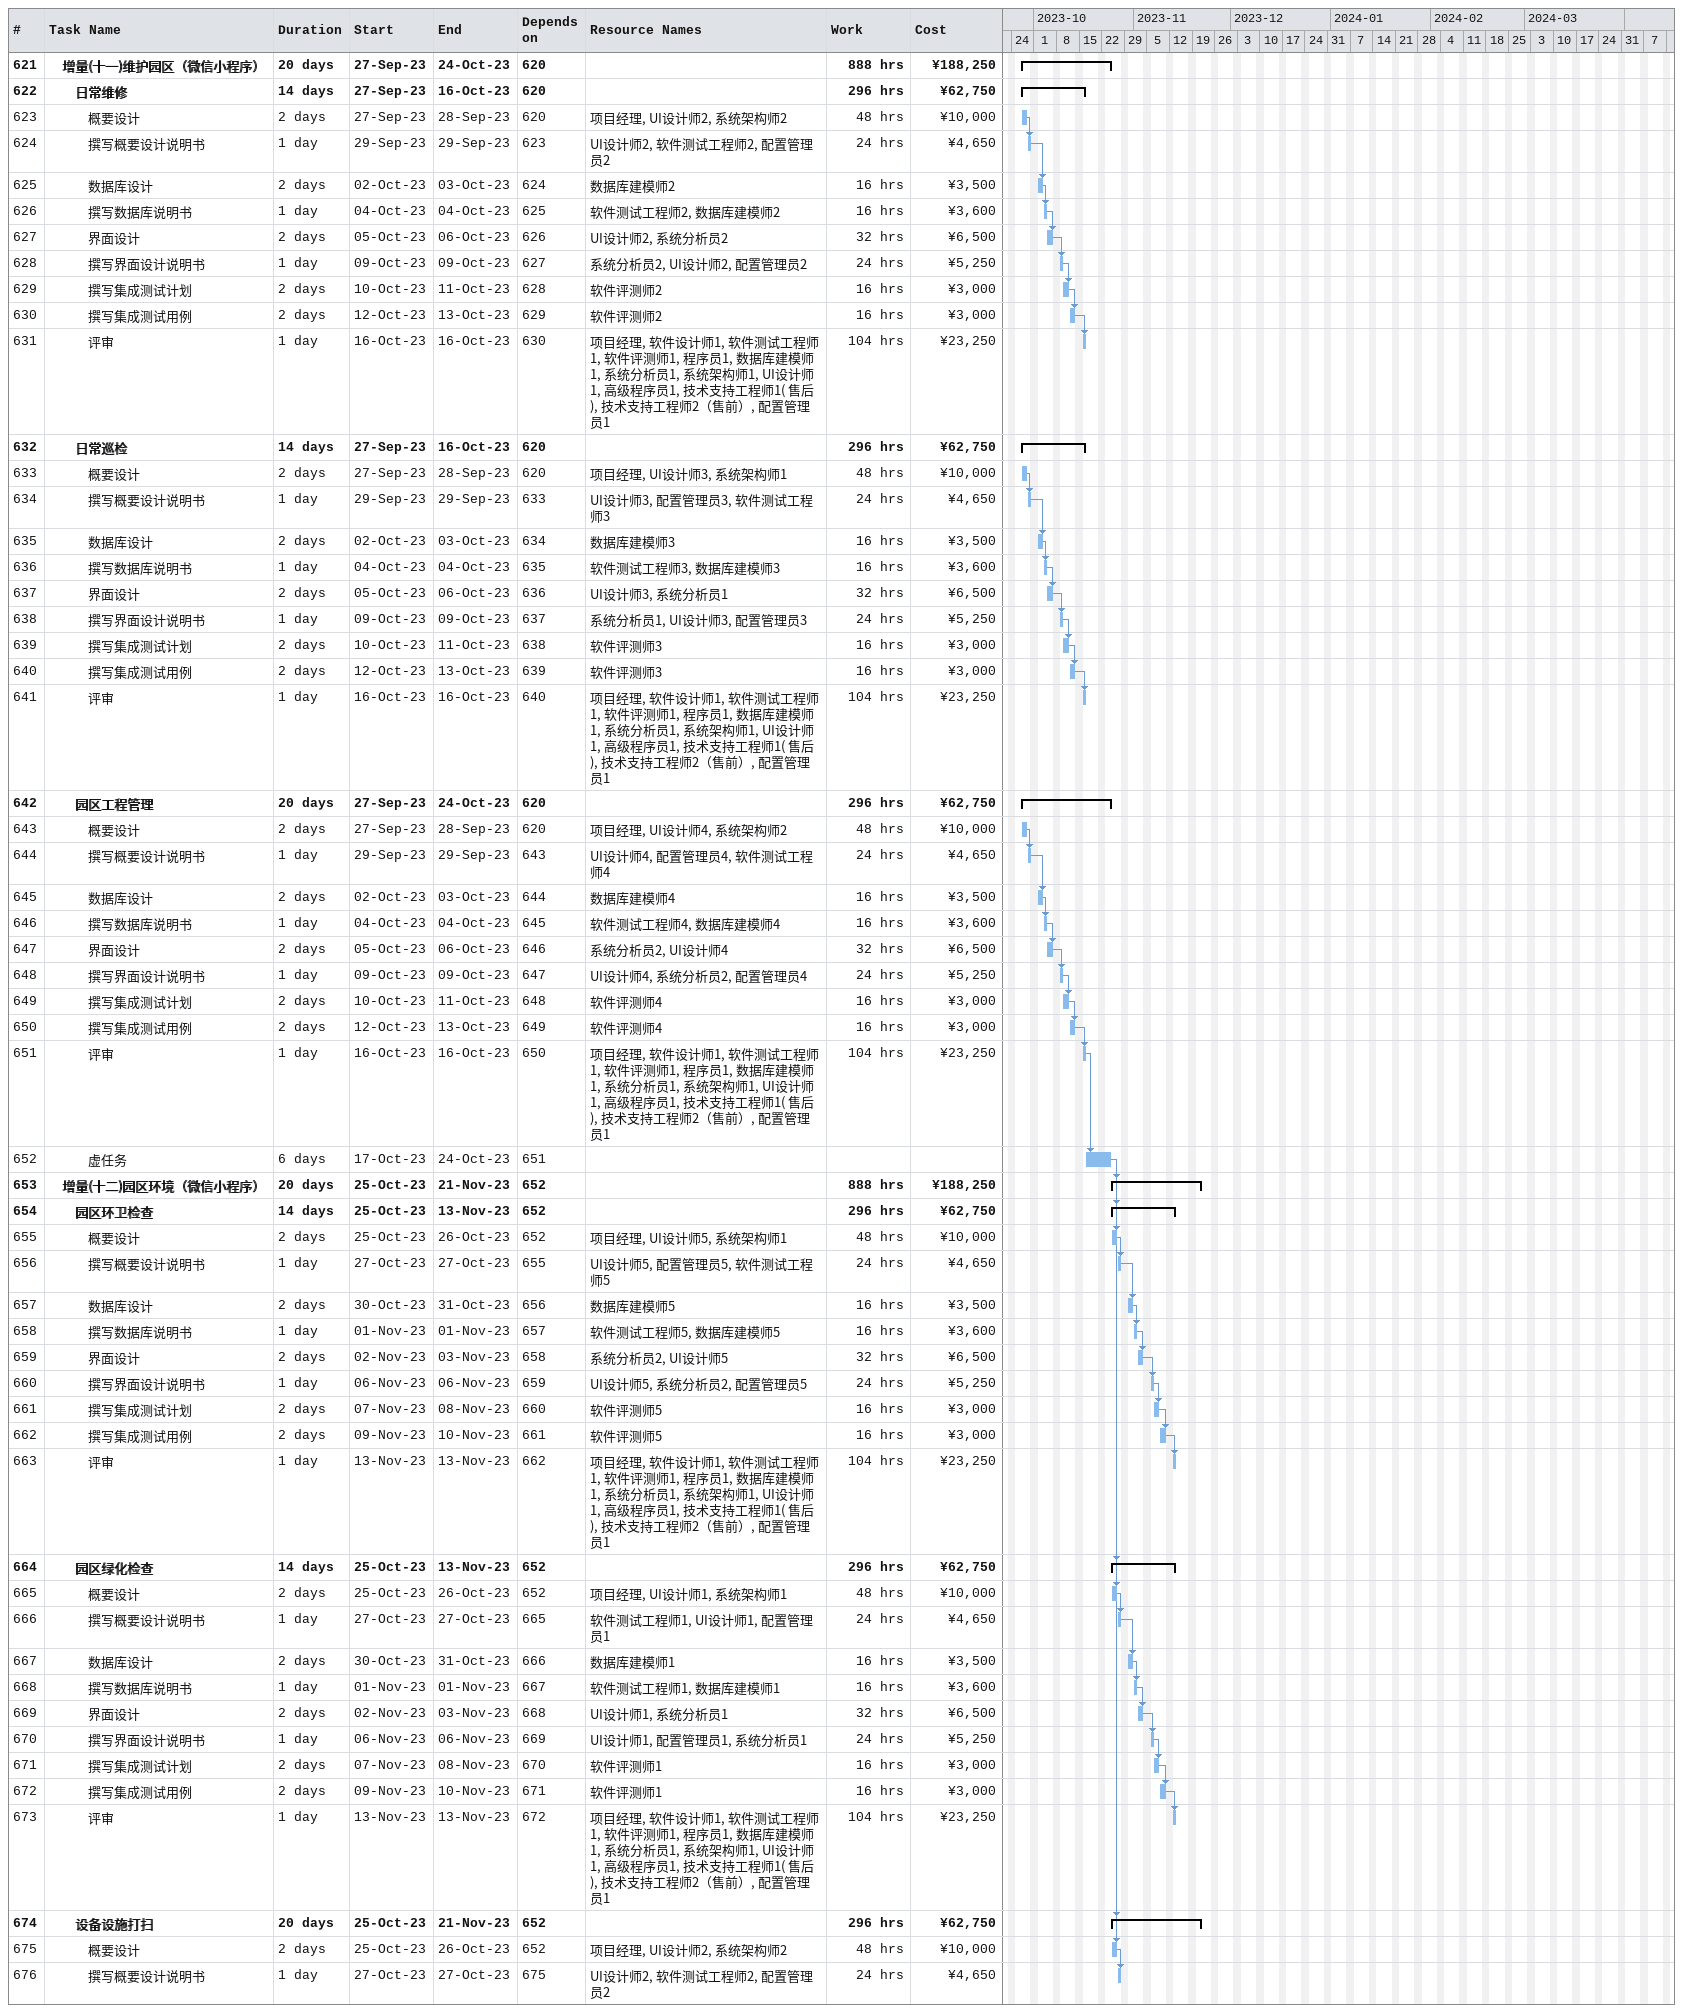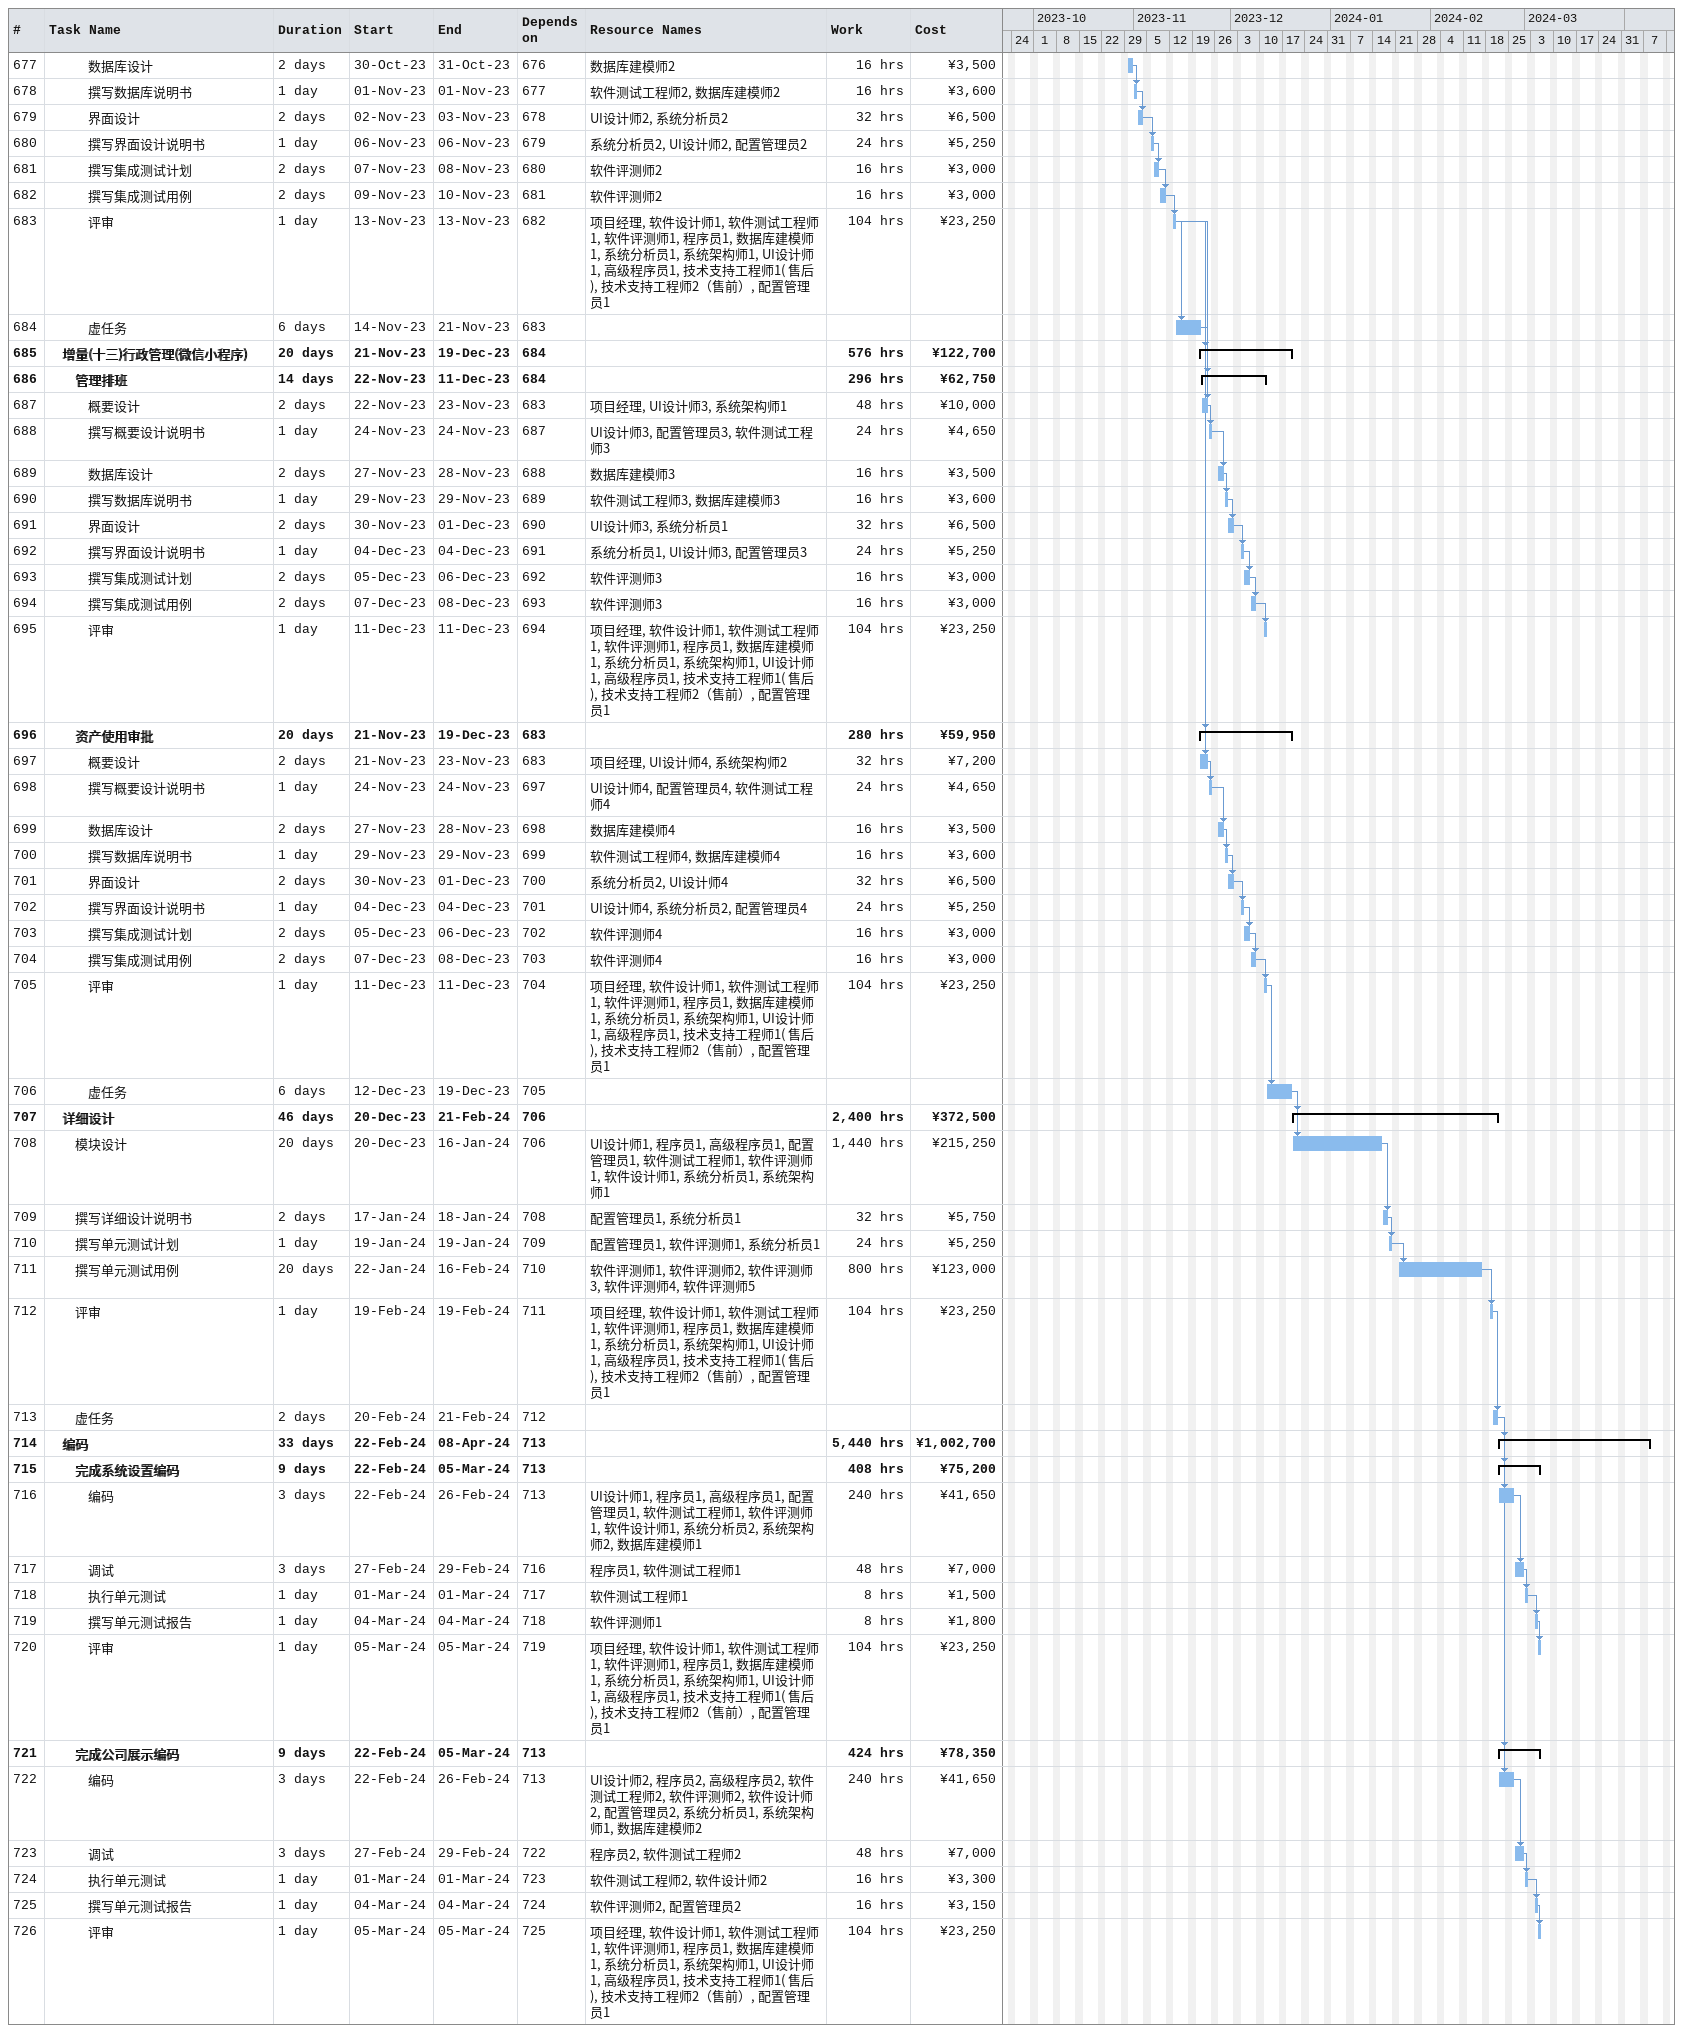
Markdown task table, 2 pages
| ID | Level | Task | Duration | Start | Finish | Predecessors | Resources | Work (h) | Cost (¥) |
|---|---|---|---|---|---|---|---|---|---|
| 621 | 2 | **增量(十一)维护园区（微信小程序）** | 20d | 2023-09-27 | 2023-10-24 | 620 |  | 888 | 188250 |
| 622 | 3 | **日常维修** | 14d | 2023-09-27 | 2023-10-16 | 620 |  | 296 | 62750 |
| 623 | 4 | 概要设计 | 2d | 2023-09-27 | 2023-09-28 | 620 | 项目经理, UI设计师2, 系统架构师2 | 48 | 10000 |
| 624 | 4 | 撰写概要设计说明书 | 1d | 2023-09-29 | 2023-09-29 | 623 | UI设计师2, 软件测试工程师2, 配置管理员2 | 24 | 4650 |
| 625 | 4 | 数据库设计 | 2d | 2023-10-02 | 2023-10-03 | 624 | 数据库建模师2 | 16 | 3500 |
| 626 | 4 | 撰写数据库说明书 | 1d | 2023-10-04 | 2023-10-04 | 625 | 软件测试工程师2, 数据库建模师2 | 16 | 3600 |
| 627 | 4 | 界面设计 | 2d | 2023-10-05 | 2023-10-06 | 626 | UI设计师2, 系统分析员2 | 32 | 6500 |
| 628 | 4 | 撰写界面设计说明书 | 1d | 2023-10-09 | 2023-10-09 | 627 | 系统分析员2, UI设计师2, 配置管理员2 | 24 | 5250 |
| 629 | 4 | 撰写集成测试计划 | 2d | 2023-10-10 | 2023-10-11 | 628 | 软件评测师2 | 16 | 3000 |
| 630 | 4 | 撰写集成测试用例 | 2d | 2023-10-12 | 2023-10-13 | 629 | 软件评测师2 | 16 | 3000 |
| 631 | 4 | 评审 | 1d | 2023-10-16 | 2023-10-16 | 630 | 项目经理, 软件设计师1, 软件测试工程师1, 软件评测师1, 程序员1, 数据库建模师1, 系统分析员1, 系统架构师1, UI设计师1, 高级程序员1, 技术支持工程师1( 售后), 技术支持工程师2（售前）, 配置管理员1 | 104 | 23250 |
| 632 | 3 | **日常巡检** | 14d | 2023-09-27 | 2023-10-16 | 620 |  | 296 | 62750 |
| 633 | 4 | 概要设计 | 2d | 2023-09-27 | 2023-09-28 | 620 | 项目经理, UI设计师3, 系统架构师1 | 48 | 10000 |
| 634 | 4 | 撰写概要设计说明书 | 1d | 2023-09-29 | 2023-09-29 | 633 | UI设计师3, 配置管理员3, 软件测试工程师3 | 24 | 4650 |
| 635 | 4 | 数据库设计 | 2d | 2023-10-02 | 2023-10-03 | 634 | 数据库建模师3 | 16 | 3500 |
| 636 | 4 | 撰写数据库说明书 | 1d | 2023-10-04 | 2023-10-04 | 635 | 软件测试工程师3, 数据库建模师3 | 16 | 3600 |
| 637 | 4 | 界面设计 | 2d | 2023-10-05 | 2023-10-06 | 636 | UI设计师3, 系统分析员1 | 32 | 6500 |
| 638 | 4 | 撰写界面设计说明书 | 1d | 2023-10-09 | 2023-10-09 | 637 | 系统分析员1, UI设计师3, 配置管理员3 | 24 | 5250 |
| 639 | 4 | 撰写集成测试计划 | 2d | 2023-10-10 | 2023-10-11 | 638 | 软件评测师3 | 16 | 3000 |
| 640 | 4 | 撰写集成测试用例 | 2d | 2023-10-12 | 2023-10-13 | 639 | 软件评测师3 | 16 | 3000 |
| 641 | 4 | 评审 | 1d | 2023-10-16 | 2023-10-16 | 640 | 项目经理, 软件设计师1, 软件测试工程师1, 软件评测师1, 程序员1, 数据库建模师1, 系统分析员1, 系统架构师1, UI设计师1, 高级程序员1, 技术支持工程师1( 售后), 技术支持工程师2（售前）, 配置管理员1 | 104 | 23250 |
| 642 | 3 | **园区工程管理** | 20d | 2023-09-27 | 2023-10-24 | 620 |  | 296 | 62750 |
| 643 | 4 | 概要设计 | 2d | 2023-09-27 | 2023-09-28 | 620 | 项目经理, UI设计师4, 系统架构师2 | 48 | 10000 |
| 644 | 4 | 撰写概要设计说明书 | 1d | 2023-09-29 | 2023-09-29 | 643 | UI设计师4, 配置管理员4, 软件测试工程师4 | 24 | 4650 |
| 645 | 4 | 数据库设计 | 2d | 2023-10-02 | 2023-10-03 | 644 | 数据库建模师4 | 16 | 3500 |
| 646 | 4 | 撰写数据库说明书 | 1d | 2023-10-04 | 2023-10-04 | 645 | 软件测试工程师4, 数据库建模师4 | 16 | 3600 |
| 647 | 4 | 界面设计 | 2d | 2023-10-05 | 2023-10-06 | 646 | 系统分析员2, UI设计师4 | 32 | 6500 |
| 648 | 4 | 撰写界面设计说明书 | 1d | 2023-10-09 | 2023-10-09 | 647 | UI设计师4, 系统分析员2, 配置管理员4 | 24 | 5250 |
| 649 | 4 | 撰写集成测试计划 | 2d | 2023-10-10 | 2023-10-11 | 648 | 软件评测师4 | 16 | 3000 |
| 650 | 4 | 撰写集成测试用例 | 2d | 2023-10-12 | 2023-10-13 | 649 | 软件评测师4 | 16 | 3000 |
| 651 | 4 | 评审 | 1d | 2023-10-16 | 2023-10-16 | 650 | 项目经理, 软件设计师1, 软件测试工程师1, 软件评测师1, 程序员1, 数据库建模师1, 系统分析员1, 系统架构师1, UI设计师1, 高级程序员1, 技术支持工程师1( 售后), 技术支持工程师2（售前）, 配置管理员1 | 104 | 23250 |
| 652 | 4 | 虚任务 | 6d | 2023-10-17 | 2023-10-24 | 651 |  |  |  |
| 653 | 2 | **增量(十二)园区环境（微信小程序）** | 20d | 2023-10-25 | 2023-11-21 | 652 |  | 888 | 188250 |
| 654 | 3 | **园区环卫检查** | 14d | 2023-10-25 | 2023-11-13 | 652 |  | 296 | 62750 |
| 655 | 4 | 概要设计 | 2d | 2023-10-25 | 2023-10-26 | 652 | 项目经理, UI设计师5, 系统架构师1 | 48 | 10000 |
| 656 | 4 | 撰写概要设计说明书 | 1d | 2023-10-27 | 2023-10-27 | 655 | UI设计师5, 配置管理员5, 软件测试工程师5 | 24 | 4650 |
| 657 | 4 | 数据库设计 | 2d | 2023-10-30 | 2023-10-31 | 656 | 数据库建模师5 | 16 | 3500 |
| 658 | 4 | 撰写数据库说明书 | 1d | 2023-11-01 | 2023-11-01 | 657 | 软件测试工程师5, 数据库建模师5 | 16 | 3600 |
| 659 | 4 | 界面设计 | 2d | 2023-11-02 | 2023-11-03 | 658 | 系统分析员2, UI设计师5 | 32 | 6500 |
| 660 | 4 | 撰写界面设计说明书 | 1d | 2023-11-06 | 2023-11-06 | 659 | UI设计师5, 系统分析员2, 配置管理员5 | 24 | 5250 |
| 661 | 4 | 撰写集成测试计划 | 2d | 2023-11-07 | 2023-11-08 | 660 | 软件评测师5 | 16 | 3000 |
| 662 | 4 | 撰写集成测试用例 | 2d | 2023-11-09 | 2023-11-10 | 661 | 软件评测师5 | 16 | 3000 |
| 663 | 4 | 评审 | 1d | 2023-11-13 | 2023-11-13 | 662 | 项目经理, 软件设计师1, 软件测试工程师1, 软件评测师1, 程序员1, 数据库建模师1, 系统分析员1, 系统架构师1, UI设计师1, 高级程序员1, 技术支持工程师1( 售后), 技术支持工程师2（售前）, 配置管理员1 | 104 | 23250 |
| 664 | 3 | **园区绿化检查** | 14d | 2023-10-25 | 2023-11-13 | 652 |  | 296 | 62750 |
| 665 | 4 | 概要设计 | 2d | 2023-10-25 | 2023-10-26 | 652 | 项目经理, UI设计师1, 系统架构师1 | 48 | 10000 |
| 666 | 4 | 撰写概要设计说明书 | 1d | 2023-10-27 | 2023-10-27 | 665 | 软件测试工程师1, UI设计师1, 配置管理员1 | 24 | 4650 |
| 667 | 4 | 数据库设计 | 2d | 2023-10-30 | 2023-10-31 | 666 | 数据库建模师1 | 16 | 3500 |
| 668 | 4 | 撰写数据库说明书 | 1d | 2023-11-01 | 2023-11-01 | 667 | 软件测试工程师1, 数据库建模师1 | 16 | 3600 |
| 669 | 4 | 界面设计 | 2d | 2023-11-02 | 2023-11-03 | 668 | UI设计师1, 系统分析员1 | 32 | 6500 |
| 670 | 4 | 撰写界面设计说明书 | 1d | 2023-11-06 | 2023-11-06 | 669 | UI设计师1, 配置管理员1, 系统分析员1 | 24 | 5250 |
| 671 | 4 | 撰写集成测试计划 | 2d | 2023-11-07 | 2023-11-08 | 670 | 软件评测师1 | 16 | 3000 |
| 672 | 4 | 撰写集成测试用例 | 2d | 2023-11-09 | 2023-11-10 | 671 | 软件评测师1 | 16 | 3000 |
| 673 | 4 | 评审 | 1d | 2023-11-13 | 2023-11-13 | 672 | 项目经理, 软件设计师1, 软件测试工程师1, 软件评测师1, 程序员1, 数据库建模师1, 系统分析员1, 系统架构师1, UI设计师1, 高级程序员1, 技术支持工程师1( 售后), 技术支持工程师2（售前）, 配置管理员1 | 104 | 23250 |
| 674 | 3 | **设备设施打扫** | 20d | 2023-10-25 | 2023-11-21 | 652 |  | 296 | 62750 |
| 675 | 4 | 概要设计 | 2d | 2023-10-25 | 2023-10-26 | 652 | 项目经理, UI设计师2, 系统架构师2 | 48 | 10000 |
| 676 | 4 | 撰写概要设计说明书 | 1d | 2023-10-27 | 2023-10-27 | 675 | UI设计师2, 软件测试工程师2, 配置管理员2 | 24 | 4650 |
| 677 | 4 | 数据库设计 | 2d | 2023-10-30 | 2023-10-31 | 676 | 数据库建模师2 | 16 | 3500 |
| 678 | 4 | 撰写数据库说明书 | 1d | 2023-11-01 | 2023-11-01 | 677 | 软件测试工程师2, 数据库建模师2 | 16 | 3600 |
| 679 | 4 | 界面设计 | 2d | 2023-11-02 | 2023-11-03 | 678 | UI设计师2, 系统分析员2 | 32 | 6500 |
| 680 | 4 | 撰写界面设计说明书 | 1d | 2023-11-06 | 2023-11-06 | 679 | 系统分析员2, UI设计师2, 配置管理员2 | 24 | 5250 |
| 681 | 4 | 撰写集成测试计划 | 2d | 2023-11-07 | 2023-11-08 | 680 | 软件评测师2 | 16 | 3000 |
| 682 | 4 | 撰写集成测试用例 | 2d | 2023-11-09 | 2023-11-10 | 681 | 软件评测师2 | 16 | 3000 |
| 683 | 4 | 评审 | 1d | 2023-11-13 | 2023-11-13 | 682 | 项目经理, 软件设计师1, 软件测试工程师1, 软件评测师1, 程序员1, 数据库建模师1, 系统分析员1, 系统架构师1, UI设计师1, 高级程序员1, 技术支持工程师1( 售后), 技术支持工程师2（售前）, 配置管理员1 | 104 | 23250 |
| 684 | 4 | 虚任务 | 6d | 2023-11-14 | 2023-11-21 | 683 |  |  |  |
| 685 | 2 | **增量(十三)行政管理(微信小程序)** | 20d | 2023-11-21 | 2023-12-19 | 684 |  | 576 | 122700 |
| 686 | 3 | **管理排班** | 14d | 2023-11-22 | 2023-12-11 | 684 |  | 296 | 62750 |
| 687 | 4 | 概要设计 | 2d | 2023-11-22 | 2023-11-23 | 683 | 项目经理, UI设计师3, 系统架构师1 | 48 | 10000 |
| 688 | 4 | 撰写概要设计说明书 | 1d | 2023-11-24 | 2023-11-24 | 687 | UI设计师3, 配置管理员3, 软件测试工程师3 | 24 | 4650 |
| 689 | 4 | 数据库设计 | 2d | 2023-11-27 | 2023-11-28 | 688 | 数据库建模师3 | 16 | 3500 |
| 690 | 4 | 撰写数据库说明书 | 1d | 2023-11-29 | 2023-11-29 | 689 | 软件测试工程师3, 数据库建模师3 | 16 | 3600 |
| 691 | 4 | 界面设计 | 2d | 2023-11-30 | 2023-12-01 | 690 | UI设计师3, 系统分析员1 | 32 | 6500 |
| 692 | 4 | 撰写界面设计说明书 | 1d | 2023-12-04 | 2023-12-04 | 691 | 系统分析员1, UI设计师3, 配置管理员3 | 24 | 5250 |
| 693 | 4 | 撰写集成测试计划 | 2d | 2023-12-05 | 2023-12-06 | 692 | 软件评测师3 | 16 | 3000 |
| 694 | 4 | 撰写集成测试用例 | 2d | 2023-12-07 | 2023-12-08 | 693 | 软件评测师3 | 16 | 3000 |
| 695 | 4 | 评审 | 1d | 2023-12-11 | 2023-12-11 | 694 | 项目经理, 软件设计师1, 软件测试工程师1, 软件评测师1, 程序员1, 数据库建模师1, 系统分析员1, 系统架构师1, UI设计师1, 高级程序员1, 技术支持工程师1( 售后), 技术支持工程师2（售前）, 配置管理员1 | 104 | 23250 |
| 696 | 3 | **资产使用审批** | 20d | 2023-11-21 | 2023-12-19 | 683 |  | 280 | 59950 |
| 697 | 4 | 概要设计 | 2d | 2023-11-21 | 2023-11-23 | 683 | 项目经理, UI设计师4, 系统架构师2 | 32 | 7200 |
| 698 | 4 | 撰写概要设计说明书 | 1d | 2023-11-24 | 2023-11-24 | 697 | UI设计师4, 配置管理员4, 软件测试工程师4 | 24 | 4650 |
| 699 | 4 | 数据库设计 | 2d | 2023-11-27 | 2023-11-28 | 698 | 数据库建模师4 | 16 | 3500 |
| 700 | 4 | 撰写数据库说明书 | 1d | 2023-11-29 | 2023-11-29 | 699 | 软件测试工程师4, 数据库建模师4 | 16 | 3600 |
| 701 | 4 | 界面设计 | 2d | 2023-11-30 | 2023-12-01 | 700 | 系统分析员2, UI设计师4 | 32 | 6500 |
| 702 | 4 | 撰写界面设计说明书 | 1d | 2023-12-04 | 2023-12-04 | 701 | UI设计师4, 系统分析员2, 配置管理员4 | 24 | 5250 |
| 703 | 4 | 撰写集成测试计划 | 2d | 2023-12-05 | 2023-12-06 | 702 | 软件评测师4 | 16 | 3000 |
| 704 | 4 | 撰写集成测试用例 | 2d | 2023-12-07 | 2023-12-08 | 703 | 软件评测师4 | 16 | 3000 |
| 705 | 4 | 评审 | 1d | 2023-12-11 | 2023-12-11 | 704 | 项目经理, 软件设计师1, 软件测试工程师1, 软件评测师1, 程序员1, 数据库建模师1, 系统分析员1, 系统架构师1, UI设计师1, 高级程序员1, 技术支持工程师1( 售后), 技术支持工程师2（售前）, 配置管理员1 | 104 | 23250 |
| 706 | 4 | 虚任务 | 6d | 2023-12-12 | 2023-12-19 | 705 |  |  |  |
| 707 | 2 | **详细设计** | 46d | 2023-12-20 | 2024-02-21 | 706 |  | 2400 | 372500 |
| 708 | 3 | 模块设计 | 20d | 2023-12-20 | 2024-01-16 | 706 | UI设计师1, 程序员1, 高级程序员1, 配置管理员1, 软件测试工程师1, 软件评测师1, 软件设计师1, 系统分析员1, 系统架构师1 | 1440 | 215250 |
| 709 | 3 | 撰写详细设计说明书 | 2d | 2024-01-17 | 2024-01-18 | 708 | 配置管理员1, 系统分析员1 | 32 | 5750 |
| 710 | 3 | 撰写单元测试计划 | 1d | 2024-01-19 | 2024-01-19 | 709 | 配置管理员1, 软件评测师1, 系统分析员1 | 24 | 5250 |
| 711 | 3 | 撰写单元测试用例 | 20d | 2024-01-22 | 2024-02-16 | 710 | 软件评测师1, 软件评测师2, 软件评测师3, 软件评测师4, 软件评测师5 | 800 | 123000 |
| 712 | 3 | 评审 | 1d | 2024-02-19 | 2024-02-19 | 711 | 项目经理, 软件设计师1, 软件测试工程师1, 软件评测师1, 程序员1, 数据库建模师1, 系统分析员1, 系统架构师1, UI设计师1, 高级程序员1, 技术支持工程师1( 售后), 技术支持工程师2（售前）, 配置管理员1 | 104 | 23250 |
| 713 | 3 | 虚任务 | 2d | 2024-02-20 | 2024-02-21 | 712 |  |  |  |
| 714 | 2 | **编码** | 33d | 2024-02-22 | 2024-04-08 | 713 |  | 5440 | 1002700 |
| 715 | 3 | **完成系统设置编码** | 9d | 2024-02-22 | 2024-03-05 | 713 |  | 408 | 75200 |
| 716 | 4 | 编码 | 3d | 2024-02-22 | 2024-02-26 | 713 | UI设计师1, 程序员1, 高级程序员1, 配置管理员1, 软件测试工程师1, 软件评测师1, 软件设计师1, 系统分析员2, 系统架构师2, 数据库建模师1 | 240 | 41650 |
| 717 | 4 | 调试 | 3d | 2024-02-27 | 2024-02-29 | 716 | 程序员1, 软件测试工程师1 | 48 | 7000 |
| 718 | 4 | 执行单元测试 | 1d | 2024-03-01 | 2024-03-01 | 717 | 软件测试工程师1 | 8 | 1500 |
| 719 | 4 | 撰写单元测试报告 | 1d | 2024-03-04 | 2024-03-04 | 718 | 软件评测师1 | 8 | 1800 |
| 720 | 4 | 评审 | 1d | 2024-03-05 | 2024-03-05 | 719 | 项目经理, 软件设计师1, 软件测试工程师1, 软件评测师1, 程序员1, 数据库建模师1, 系统分析员1, 系统架构师1, UI设计师1, 高级程序员1, 技术支持工程师1( 售后), 技术支持工程师2（售前）, 配置管理员1 | 104 | 23250 |
| 721 | 3 | **完成公司展示编码** | 9d | 2024-02-22 | 2024-03-05 | 713 |  | 424 | 78350 |
| 722 | 4 | 编码 | 3d | 2024-02-22 | 2024-02-26 | 713 | UI设计师2, 程序员2, 高级程序员2, 软件测试工程师2, 软件评测师2, 软件设计师2, 配置管理员2, 系统分析员1, 系统架构师1, 数据库建模师2 | 240 | 41650 |
| 723 | 4 | 调试 | 3d | 2024-02-27 | 2024-02-29 | 722 | 程序员2, 软件测试工程师2 | 48 | 7000 |
| 724 | 4 | 执行单元测试 | 1d | 2024-03-01 | 2024-03-01 | 723 | 软件测试工程师2, 软件设计师2 | 16 | 3300 |
| 725 | 4 | 撰写单元测试报告 | 1d | 2024-03-04 | 2024-03-04 | 724 | 软件评测师2, 配置管理员2 | 16 | 3150 |
| 726 | 4 | 评审 | 1d | 2024-03-05 | 2024-03-05 | 725 | 项目经理, 软件设计师1, 软件测试工程师1, 软件评测师1, 程序员1, 数据库建模师1, 系统分析员1, 系统架构师1, UI设计师1, 高级程序员1, 技术支持工程师1( 售后), 技术支持工程师2（售前）, 配置管理员1 | 104 | 23250 |
